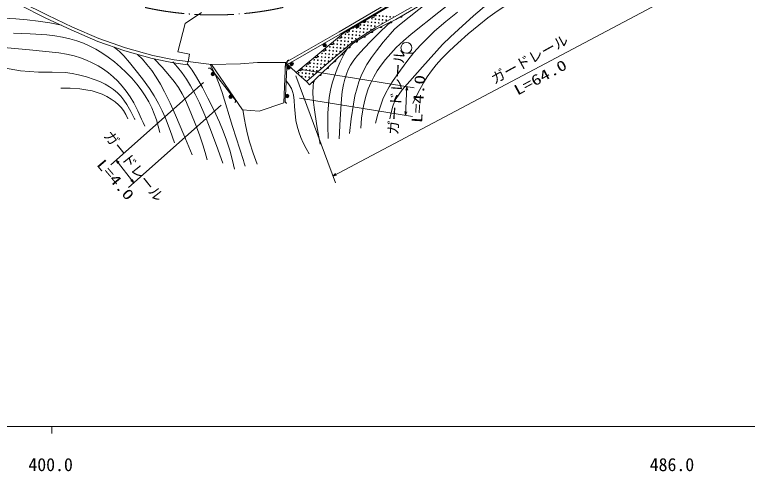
# Model space of a CAD drawing. Units: millimetres, scale not verified. Extents: x 29355 to 669355, y 24271 to 384271.
# Drawn here: x 452152 to 554823, y 202986 to 267011 of the extents above; entities that cross this region are included whole.
import ezdxf
from ezdxf.enums import TextEntityAlignment as Align

# ---------------------------------------------------------------- set-up
doc = ezdxf.new("R2010")
doc.units = ezdxf.units.MM
doc.header["$LTSCALE"] = 1000
doc.linetypes.add('USER3', pattern=[7.000001, 5.508197, -0.688525, 0.114754, -0.688525])
for name, color, linetype, lineweight in [('S-SUV', 7, 'Continuous', 13), ('S-SUV-HICN', 1, 'Continuous', 13), ('S-SUV-LWCN', 7, 'Continuous', 13)]:
    doc.layers.add(name, color=color, linetype=linetype, lineweight=lineweight)
doc.styles.add('ＭＳ ゴシック', font='')
doc.styles.get('ＭＳ ゴシック').set_extended_font_data('MS Gothic')

# ---------------------------------------------------------------- blocks, each defined once
blk = doc.blocks.new('BUHIN2')
at = {"color": 7, "linetype": 'Continuous', "lineweight": 13}
for radius in [249, 220, 191, 161, 132, 97.5, 67.5, 38.8, 7.5]:
    blk.add_circle((248, 24), radius, dxfattribs=at)
blk = doc.blocks.new('BUHIN5')
at = {"color": 7, "linetype": 'Continuous', "lineweight": 13}
for radius in [249, 220, 191, 161, 132, 97.5, 67.5, 38.8, 7.5]:
    blk.add_circle((-203, 143), radius, dxfattribs=at)
blk = doc.blocks.new('BUHIN8')
at = {"color": 7, "linetype": 'Continuous', "lineweight": 13}
for radius in [249, 220, 191, 161, 132, 97.5, 67.5, 38.8, 7.5]:
    blk.add_circle((11, 248), radius, dxfattribs=at)
blk = doc.blocks.new('BUHIN9')
at = {"color": 7, "linetype": 'Continuous', "lineweight": 13}
for radius in [249, 220, 191, 161, 132, 97.5, 67.5, 38.8, 7.5]:
    blk.add_circle((8, 249), radius, dxfattribs=at)
blk = doc.blocks.new('BUHIN17')
at = {"color": 7, "linetype": 'Continuous', "lineweight": 13}
blk.add_lwpolyline([(-147, -29), (-142, 7), (-130, 39), (-109, 77), (-80, 101), (-47, 118), (-2, 127), (35, 124), (71, 113), (106, 86), (129, 61), (147, 29)], dxfattribs=at)
blk = doc.blocks.new('BUHIN18')
at = {"color": 7, "linetype": 'Continuous', "lineweight": 13}
blk.add_lwpolyline([(-150, 1), (-138, 35), (-120, 64), (-91, 97), (-58, 115), (-23, 125), (24, 125), (59, 115), (92, 96), (121, 63), (139, 34), (150, -1)], dxfattribs=at)
blk = doc.blocks.new('BUHIN19')
at = {"color": 7, "linetype": 'Continuous', "lineweight": 13}
blk.add_lwpolyline([(-149, 17), (-133, 50), (-112, 77), (-80, 106), (-45, 121), (-9, 127), (37, 122), (71, 107), (102, 86), (127, 50), (142, 19), (149, -17)], dxfattribs=at)
blk = doc.blocks.new('BUHIN20')
at = {"color": 7, "linetype": 'Continuous', "lineweight": 13}
blk.add_lwpolyline([(-150, 6), (-136, 40), (-117, 69), (-87, 100), (-54, 117), (-18, 126), (28, 124), (63, 112), (95, 93), (123, 59), (140, 29), (150, -6)], dxfattribs=at)
blk = doc.blocks.new('BUHIN30')
at = {"color": 7, "linetype": 'Continuous', "lineweight": 13}
blk.add_lwpolyline([(-248, -31), (-235, 28), (-212, 81), (-171, 141), (-121, 178), (-64, 202), (13, 212), (73, 202), (131, 179), (186, 130), (222, 86), (248, 31)], dxfattribs=at)
blk = doc.blocks.new('BUHIN31')
at = {"color": 7, "linetype": 'Continuous', "lineweight": 13}
blk.add_lwpolyline([(-250, 7), (-228, 64), (-197, 112), (-148, 165), (-92, 194), (-33, 210), (45, 208), (103, 188), (157, 157), (204, 101), (233, 51), (250, -7)], dxfattribs=at)
blk = doc.blocks.new('BUHIN32')
at = {"color": 7, "linetype": 'Continuous', "lineweight": 13}
blk.add_lwpolyline([(-250, 8), (-228, 65), (-197, 112), (-147, 166), (-92, 194), (-32, 210), (45, 207), (103, 188), (157, 156), (204, 100), (233, 50), (250, -8)], dxfattribs=at)
blk = doc.blocks.new('BUHIN53')
at = {"color": 7, "linetype": 'Continuous', "lineweight": 13}
blk.add_line((410, 646), (-430, 1179), dxfattribs=at)
blk.add_circle((0, 0), 765, dxfattribs=at)

msp = doc.modelspace()

# ---------------------------------------------------------------- linework, layer by layer
at = {"layer": 'S-SUV'}
for p, q in [((553145, 274340), (496745, 244384)), ((497637, 264607), (507859, 270656)), ((507723, 270025), (501732, 266476)), ((509765, 269244), (505363, 266697)), ((452853, 268383), (456540, 266539)), ((453060, 268782), (456733, 266945)), ((509966, 268898), (505561, 266349)), ((456733, 266945), (460254, 265272)), ((476064, 265768), (478346, 267317)), ((456540, 266539), (460068, 264862)), ((501732, 266476), (498252, 264402)), ((505363, 266697), (502650, 265154)), ((505561, 266349), (502756, 264984)), ((460254, 265272), (463963, 263671)), ((475015, 261811), (476064, 265768)), ((502650, 265154), (499428, 263127)), ((502756, 264984), (499535, 262958)), ((460068, 264862), (463799, 263252)), ((490113, 260307), (497637, 264607)), ((498252, 264402), (491604, 258911)), ((463799, 263252), (467572, 261926)), ((463963, 263671), (467707, 262356)), ((499428, 263127), (496786, 260877)), ((499535, 262958), (497046, 260573)), ((467572, 261926), (471412, 260857)), ((467707, 262356), (471517, 261295)), ((476667, 261471), (475015, 261811)), ((471412, 260857), (474412, 260246)), ((471517, 261295), (474487, 260690)), ((476489, 260416), (476667, 261471)), ((496786, 260877), (493070, 257618)), ((474412, 260246), (476380, 259982)), ((474487, 260690), (476440, 260428)), ((476440, 260428), (476380, 259982)), ((476440, 260428), (479738, 260013)), ((479738, 260013), (483790, 260138)), ((484064, 253652), (479738, 260013)), ((483790, 260138), (486170, 260287)), ((486170, 260287), (490113, 260307)), ((490113, 260307), (489871, 254637)), ((491604, 258911), (490113, 260307)), ((490288, 259622), (490312, 260122)), ((490406, 260062), (490840, 260310)), ((497046, 260573), (493465, 257167)), ((479817, 259233), (480125, 258839)), ((480125, 258839), (482608, 255655)), ((490091, 255625), (490288, 259622)), ((493070, 257618), (491604, 258911)), ((492262, 259304), (508114, 256751)), ((497092, 243447), (491535, 258435)), ((478630, 257510), (465643, 245961)), ((493465, 257167), (493070, 257618)), ((507127, 256910), (506931, 252913)), ((482608, 255655), (482915, 255261)), ((489871, 254637), (486438, 253488)), ((490067, 255126), (490091, 255625)), ((507918, 252754), (492066, 255307)), ((468126, 242777), (481113, 254326)), ((486438, 253488), (484064, 253652)), ((466390, 246625), (468873, 243442)), ((29355, 209271), (568355, 209271)), ((457355, 209271), (457355, 208271))]:
    msp.add_line(p, q, dxfattribs=at)
for points in [[(490840, 260310), (497786, 264289), (508096, 270387), (518438, 276441)], [(490097, 259597), (490078, 259639), (490066, 259691), (490065, 259748), (490073, 259791), (490092, 259839), (490121, 259881), (490153, 259913), (490189, 259938), (490406, 260062)], [(490312, 260122), (490324, 260371), (490332, 260421), (490346, 260465), (490374, 260509), (490405, 260545), (490448, 260575), (490492, 260597), (490544, 260607), (490586, 260609)], [(479313, 259474), (479352, 259498), (479402, 259518), (479458, 259527), (479502, 259524), (479552, 259513), (479598, 259490), (479634, 259463), (479664, 259430), (479817, 259233)], [(506959, 256417), (507127, 256910), (507245, 256403)], [(482915, 255261), (483069, 255064), (483096, 255022), (483114, 254978), (483121, 254928), (483121, 254880), (483108, 254829), (483089, 254784), (483057, 254742), (483025, 254713)], [(490292, 254614), (490246, 254621), (490196, 254639), (490147, 254669), (490116, 254699), (490086, 254741), (490065, 254788), (490056, 254832), (490055, 254876), (490067, 255126)], [(507099, 253405), (506931, 252913), (506813, 253419)], [(466585, 246142), (466390, 246625), (466810, 246319)], [(497254, 244492), (496745, 244384), (497119, 244745)], [(468679, 243924), (468873, 243442), (468453, 243748)]]:
    msp.add_lwpolyline(points, dxfattribs=at)
for centre in [(501176, 266035), (501674, 265987), (502172, 265940), (502219, 266438), (502670, 265892), (502717, 266390), (502765, 266888), (503215, 266343), (503262, 266841), (503713, 266295), (503760, 266793), (504210, 266248), (504258, 266746), (504756, 266698), (500086, 265134), (500584, 265087), (500631, 265584), (501082, 265039), (501129, 265537), (501579, 264992), (501627, 265490), (502077, 264944), (502125, 265442), (502622, 265395), (503167, 265845), (503665, 265798), (497953, 263831), (498498, 264281), (498996, 264234), (499043, 264731), (499493, 264186), (499541, 264684), (499991, 264139), (500039, 264636), (500489, 264091), (500536, 264589), (501034, 264542), (496862, 262930), (497360, 262883), (497408, 263380), (497858, 262835), (497905, 263333), (498356, 262788), (498403, 263286), (498451, 263783), (498901, 263238), (498948, 263736), (499399, 263191), (499446, 263688), (499944, 263641), (495772, 262029), (496270, 261982), (496317, 262480), (496768, 261935), (496815, 262432), (497265, 261887), (497313, 262385), (497763, 261840), (497811, 262337), (498308, 262290), (498853, 262740), (494682, 261129), (495179, 261081), (495227, 261579), (495677, 261034), (495725, 261532), (496175, 260987), (496222, 261484), (496673, 260939), (496720, 261437), (497218, 261389), (493046, 259778), (493544, 259730), (493591, 260228), (494089, 260181), (494137, 260679), (494587, 260133), (494634, 260631), (495085, 260086), (495132, 260584), (495582, 260038), (495630, 260536), (496128, 260489), (491956, 258877), (492454, 258830), (492501, 259328), (492951, 258782), (492999, 259280), (493449, 258735), (493496, 259233), (493947, 258688), (493994, 259185), (494042, 259683), (494492, 259138), (494539, 259636), (495037, 259588), (492406, 258332), (492904, 258285), (493402, 258237)]:
    msp.add_circle(centre, 49.8, dxfattribs=at)
at = {"layer": 'S-SUV', "linetype": 'USER3'}
msp.add_arc((480082, 311968), 45000, 239.80774, 296.59038, dxfattribs=at)
at = {"layer": 'S-SUV'}
for centre, start, end in [((501722, 266485), 225.53151, 15.92178), ((505253, 266651), 12.53262, 226.70724), ((499588, 265182), 193.62726, 47.971), ((501532, 264494), 344.17718, 260.17531), ((492856, 257787), 335.38752, 121.78952)]:
    msp.add_arc(centre, 49.8, start, end, dxfattribs=at)
at = {"layer": 'S-SUV-HICN'}
for points in [[(507929, 254554), (508657, 256019), (509435, 257449), (509964, 258303), (510543, 259123), (511229, 259977), (511971, 260802), (513088, 261928), (514250, 263012), (515712, 264311), (517208, 265559), (518475, 266545), (519779, 267483), (521486, 268598), (523225, 269662), (525986, 271278), (528775, 272840), (530440, 273705), (532142, 274522), (533966, 275342), (535810, 276142)], [(497639, 249585), (497755, 252376), (497934, 255207), (498046, 256227), (498218, 257240), (498399, 257976), (498636, 258690), (498908, 259314), (499235, 259914), (499695, 260614), (500210, 261286), (501111, 262319), (502058, 263313), (503463, 264695), (504903, 266037)], [(450116, 262457), (454226, 262095), (458365, 261669), (459438, 261477), (460510, 261224), (461375, 260961), (462220, 260642), (463036, 260270), (463835, 259839), (464587, 259366), (465304, 258844), (465967, 258288), (466596, 257681), (467207, 257002), (467773, 256285), (468325, 255484), (468832, 254643), (469412, 253528), (469943, 252378), (470160, 251884), (470378, 251380)], [(474311, 260409), (474967, 259669), (475588, 258879), (476218, 257969), (476801, 257023), (477443, 255851), (478034, 254647), (478804, 252904), (479515, 251146), (480441, 248677), (481330, 246190)]]:
    msp.add_lwpolyline(points, dxfattribs=at)
at = {"layer": 'S-SUV-LWCN'}
for points in [[(500642, 251086), (500777, 252509), (500972, 253932), (501156, 254832), (501399, 255721), (501704, 256604), (502066, 257466), (502483, 258303), (502957, 259119), (503504, 259933), (504106, 260720), (504844, 261578), (505634, 262403), (506640, 263354), (507693, 264267), (511589, 267374), (515503, 270482), (518680, 272956), (521895, 275383), (523395, 276482), (524917, 277571)], [(499084, 250336), (499324, 252398), (499625, 254458), (499844, 255612), (500125, 256762), (500388, 257610), (500708, 258436), (501089, 259234), (501525, 260006), (502168, 260997), (502865, 261958), (503788, 263150), (504753, 264298), (505402, 264959), (506102, 265585), (508789, 267710), (511464, 269834)], [(504726, 252401), (504902, 253291), (505136, 254166), (505344, 254708), (505613, 255235), (506014, 255862), (506470, 256462), (509284, 259675), (512115, 262815), (513214, 263905), (514355, 264952), (516465, 266826), (518613, 268653)], [(502739, 251794), (503062, 253076), (503441, 254336), (503753, 255152), (504122, 255946), (504628, 256874), (505195, 257786), (506198, 259234), (507247, 260643), (508102, 261713), (509007, 262748), (509982, 263737), (510999, 264682), (512576, 266039), (514200, 267357)], [(458700, 265553), (457076, 265866), (455448, 266118), (453902, 266292), (452338, 266409), (448478, 266593)], [(451999, 264419), (454329, 264326), (456648, 264173), (457761, 264042), (458876, 263850), (459882, 263616), (460882, 263322), (461787, 262996), (462679, 262610), (463538, 262165), (464370, 261666), (465273, 261049), (466142, 260382), (466986, 259666), (467794, 258901), (468553, 258108), (469266, 257274), (469885, 256462), (470456, 255611), (470940, 254788), (471374, 253927), (471723, 253107), (472018, 252258), (472267, 251386), (472494, 250496)], [(474531, 249033), (473931, 250779), (473276, 252498), (472819, 253538), (472309, 254551), (471696, 255614), (471030, 256648), (470049, 258031), (469011, 259390), (468252, 260324), (467442, 261223), (466822, 261831), (466165, 262391), (466142, 262409), (466111, 262434)], [(496082, 249643), (496038, 251441), (496054, 253233), (496120, 254327), (496246, 255414), (496424, 256405), (496662, 257386), (496969, 258393), (497337, 259393), (497778, 260410), (498272, 261403), (498519, 261853), (498777, 262295)], [(469389, 261443), (470060, 260762), (470688, 260040), (471359, 259168), (471981, 258261), (472595, 257254), (473161, 256210), (473940, 254590), (474669, 252934), (475864, 250142), (477046, 247348)], [(471722, 260833), (472820, 259665), (473873, 258457), (474506, 257648), (475089, 256806), (475607, 255920), (476073, 255003), (476836, 253269), (477547, 251500), (478072, 250148), (478542, 248771), (478850, 247708), (479137, 246638)], [(476347, 260143), (477004, 259227), (477623, 258260), (478457, 256812), (479245, 255322), (480083, 253654), (480870, 251954), (481390, 250699), (481852, 249423), (482285, 248003), (482663, 246554), (482810, 245952), (482954, 245349)], [(479531, 260021), (479973, 259236), (480366, 258411), (480831, 257267), (481241, 256097), (482696, 251334), (484209, 246570), (484335, 246180), (484460, 245790)], [(450046, 259630), (452962, 259156), (454234, 259033), (455512, 258970), (457403, 258962), (459289, 258893), (460207, 258767), (461119, 258580), (462216, 258288), (463305, 257936), (464077, 257633), (464825, 257275), (465438, 256914), (466021, 256501), (466542, 256060), (467019, 255577), (467471, 255022), (467875, 254431), (468444, 253440), (468969, 252404), (468986, 252368), (469004, 252331)], [(458611, 256719), (459947, 256693), (461292, 256607), (462144, 256494), (462996, 256320), (463706, 256117), (464406, 255854), (465046, 255549), (465669, 255186), (466214, 254805), (466723, 254375), (467091, 253993), (467410, 253574), (467736, 252995), (468012, 252383)], [(490244, 257679), (490618, 257187), (490931, 256677), (491105, 256239), (491225, 255772), (491333, 254969), (491382, 254145), (491450, 253158), (491576, 252189), (491742, 251367), (491964, 250563), (492250, 249782), (492593, 249020), (492983, 248253), (493399, 247485)], [(494961, 248834), (494508, 251413), (494113, 254017), (494003, 255093), (493954, 256182), (493964, 256914), (494016, 257650)], [(486154, 246030), (485574, 247593), (485050, 249178), (484764, 250246), (484537, 251329), (484317, 252526), (484137, 253732)]]:
    msp.add_lwpolyline(points, dxfattribs=at)

# ---------------------------------------------------------------- block references
at = {"layer": 'S-SUV', "rotation": 212.41667}
for name, p in [('BUHIN32', (502331, 266831)), ('BUHIN31', (501152, 266131)), ('BUHIN19', (504860, 266008)), ('BUHIN20', (506295, 266774)), ('BUHIN31', (499992, 265439)), ('BUHIN9', (500068, 265639)), ('BUHIN19', (503457, 265326)), ('BUHIN30', (497698, 263945)), ('BUHIN31', (498832, 264748)), ('BUHIN18', (501145, 263971)), ('BUHIN18', (502219, 264647)), ('BUHIN8', (495463, 262959)), ('BUHIN30', (496590, 263029)), ('BUHIN18', (500072, 263295)), ('BUHIN53', (507050, 262359)), ('BUHIN30', (495482, 262114)), ('BUHIN17', (499029, 262475)), ('BUHIN30', (494374, 261199)), ('BUHIN17', (498017, 261510)), ('BUHIN5', (490288, 259622)), ('BUHIN8', (490840, 260310)), ('BUHIN30', (493266, 260284)), ('BUHIN17', (497006, 260545)), ('BUHIN2', (480125, 258839)), ('BUHIN30', (492158, 259368)), ('BUHIN17', (495994, 259580)), ('BUHIN17', (493971, 257649)), ('BUHIN17', (494983, 258615)), ('BUHIN2', (482608, 255655)), ('BUHIN5', (490091, 255625))]:
    msp.add_blockref(name, p, dxfattribs=at)

# ---------------------------------------------------------------- texts
at = {"layer": 'S-SUV', "style": 'ＭＳ ゴシック'}
for rotation, p in [(28.9, (519606, 256847)), (85.4, (506312, 250083)), (308.6, (464196, 249741))]:
    msp.add_text('ガードレール', height=1466, rotation=rotation, dxfattribs=at).set_placement(p, align=Align.BOTTOM_LEFT)
at = {"layer": 'S-SUV', "style": 'ＭＳ ゴシック', "width": 1.35}
for s, rotation, p in [('L=64.0', 28.5, (522825, 255261)), ('L=4.0', 86.2, (509671, 251762)), ('L=4.0', 310.5, (463208, 245663))]:
    msp.add_text(s, height=1466, rotation=rotation, dxfattribs=at).set_placement(p, align=Align.BOTTOM_LEFT)
at = {"layer": 'S-SUV', "style": 'ＭＳ ゴシック'}
for s, p in [('400.0', (454074, 202466)), ('486.0', (541140, 202466))]:
    msp.add_text(s, height=1833, dxfattribs=at).set_placement(p, align=Align.BOTTOM_LEFT)

doc.saveas('drawing.dxf')
